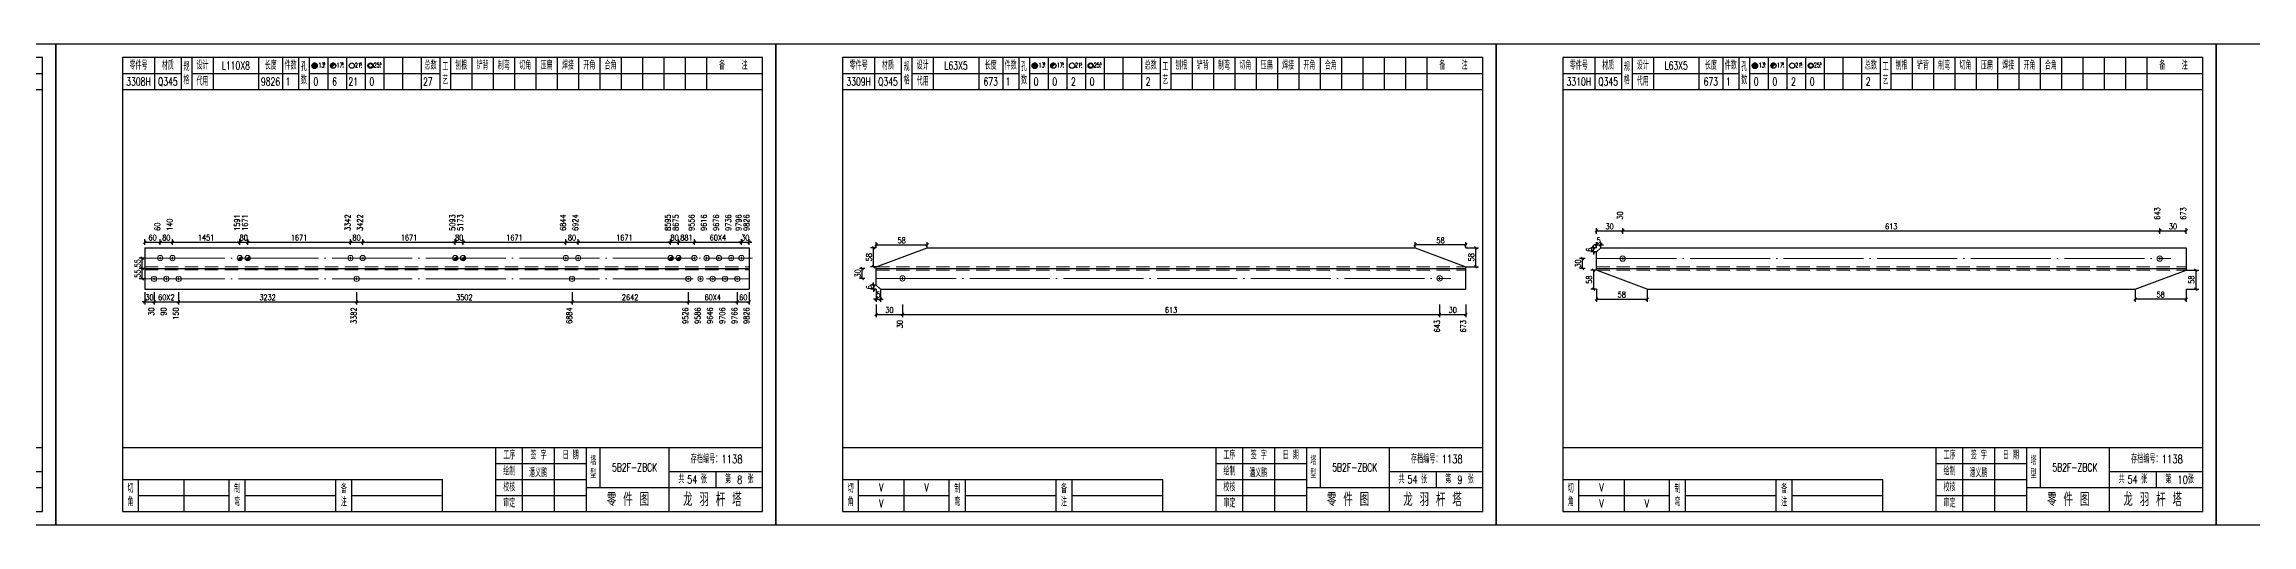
# Model space of a CAD drawing. Header units: millimetres. Extents: x 0 to 30240, y -10896 to -1348.
# Drawn here: x 1886 to 2713, y -10043 to -9863 of the extents above; entities that cross this region are included whole.
import ezdxf
from ezdxf.enums import TextEntityAlignment as Align

# ---------------------------------------------------------------- set-up
doc = ezdxf.new("R2010")
doc.units = ezdxf.units.MM
doc.header["$LTSCALE"] = 20
doc.header["$PDMODE"] = 1
doc.linetypes.add('DASHDOT2X', pattern=[1.75, 1.5, -0.125, 0, -0.125])
doc.linetypes.add('HIDDEN', pattern=[0.375, 0.25, -0.125])
for name, color, linetype, lineweight in [('1', 7, 'Continuous', 25), ('11', 3, 'Continuous', 13), ('2', 1, 'HIDDEN', 13), ('5', 1, 'Continuous', 13), ('7', 2, 'DASHDOT2X', 13)]:
    doc.layers.add(name, color=color, linetype=linetype, lineweight=lineweight)
doc.styles.get("Standard").update_dxf_attribs({"font": 'simplex', "width": 0.7, "bigfont": 'gbhzfs.shx'})
doc.styles.add('SYMBOL_TXT', font='txt.shx', dxfattribs={"width": 0.6})
doc.styles.add('TITLE_TXT', font='simplex.shx', dxfattribs={"width": 0.75, "height": 2.5, "bigfont": 'gbhzfs.shx'})
doc.dimstyles.get("Standard").update_dxf_attribs({"dimtxt": 2.1, "dimasz": 1, "dimexe": 1.05, "dimexo": 0, "dimgap": 0.63, "dimtad": 1, "dimzin": 0, "dimdsep": 46, "dimtxsty": 'standard', "dimblk": 'OBLIQUE', "dimblk1": 'OBLIQUE', "dimblk2": 'OBLIQUE', "dimcen": 0.09, "dimadec": 0, "dimazin": 0, "dimtfac": 1, "dimtdec": 1, "dimtix": 1, "dimtmove": 0, "dimatfit": 3, "dimfxl": 0, "dimtolj": 1, "dimtzin": 0, "dimarcsym": 0})
pattern_1 = [(0, (-3, 0), (0, 0.0125), [])]

# ---------------------------------------------------------------- blocks, each defined once
blk = doc.blocks.new('M12_HOLE')
h = blk.add_hatch()
h.set_pattern_fill('LINE', scale=0.1, style=0)
h.set_pattern_definition(pattern_1)
h.paths.add_polyline_path([(-5, 0, 1), (-1, 0, 1)])
at = {"color": 7}
blk.add_circle((-3, 0), 2, dxfattribs=at)
at = {"color": 7, "attachment_point": 1, "style": 'SYMBOL_TXT'}
for s, insert, char_height, width in [('13\\f??|b0|i0|c0|p54;.', (-0.1, 2.1), 3.5, 5.707), ('5', (3.7, 2.3), 1.8, 2.931)]:
    blk.add_mtext(s, dxfattribs=dict(at, insert=insert, char_height=char_height, width=width))
blk = doc.blocks.new('M16_HOLE')
h = blk.add_hatch()
h.set_pattern_fill('LINE', scale=0.1, style=0)
h.set_pattern_definition(pattern_1)
h.paths.add_polyline_path([(-1.6, 1.4, 0.668179), (-5, 0, 0.198912), (-4.4, -1.4)])
at = {"color": 7}
blk.add_circle((-3, 0), 2, dxfattribs=at)
at = {"color": 7, "attachment_point": 1, "style": 'SYMBOL_TXT'}
for s, insert, char_height, width in [('17.', (-0.4, 2.1), 3.5, 6.316), ('5', (3.6, 2.3), 1.8, 1.822)]:
    blk.add_mtext(s, dxfattribs=dict(at, insert=insert, char_height=char_height, width=width))
blk = doc.blocks.new('M20_HOLE')
at = {"color": 7}
blk.add_circle((-3, 0), 2, dxfattribs=at)
at = {"color": 7, "attachment_point": 1, "style": 'SYMBOL_TXT'}
for s, insert, char_height, width in [('21.', (-0.7, 2), 3.5, 6.074), ('5', (3.3, 2), 1.8, 1.458)]:
    blk.add_mtext(s, dxfattribs=dict(at, insert=insert, char_height=char_height, width=width))
blk = doc.blocks.new('M24_HOLE')
at = {"color": 7}
for radius in [2, 1.5]:
    blk.add_circle((-3, 0), radius, dxfattribs=at)
at = {"color": 7, "attachment_point": 1, "style": 'SYMBOL_TXT'}
for s, insert, char_height, width in [('25.', (-0.7, 2.1), 3.5, 2.429), ('5', (3.9, 2.3), 1.8, 1.944)]:
    blk.add_mtext(s, dxfattribs=dict(at, insert=insert, char_height=char_height, width=width))
blk = doc.blocks.new('JgCard')
for p, q in [((270, 180), (0, 180)), ((0, 180), (0, 0)), ((265, 175), (25, 175)), ((25, 175), (25, 5)), ((37, 175), (37, 163)), ((47, 175), (47, 163)), ((51, 175), (51, 163)), ((59, 175), (59, 163)), ((76, 175), (76, 163)), ((85, 175), (85, 163)), ((91, 175), (91, 163)), ((95, 175), (95, 163)), ((102, 175), (102, 163)), ((109, 175), (109, 163)), ((116, 175), (116, 163)), ((123, 175), (123, 163)), ((130, 175), (130, 163)), ((137, 175), (137, 163)), ((144, 175), (144, 163)), ((148, 175), (148, 163)), ((156, 175), (156, 163)), ((164, 175), (164, 163)), ((172, 175), (172, 163)), ((180, 175), (180, 163)), ((188, 175), (188, 163)), ((196, 175), (196, 163)), ((204, 175), (204, 163)), ((212, 175), (212, 163)), ((220, 175), (220, 163)), ((228, 175), (228, 163)), ((236, 175), (236, 163)), ((244, 175), (244, 163)), ((265, 5), (265, 175)), ((270, 0), (270, 180)), ((25, 169), (47, 169)), ((51, 169), (91, 169)), ((95, 169), (144, 169)), ((148, 169), (265, 169)), ((25, 163), (265, 163)), ((25, 29), (265, 29)), ((165, 5), (165, 29)), ((175, 5), (175, 29)), ((187, 5), (187, 29)), ((199, 5), (199, 29)), ((204, 29), (204, 14)), ((230, 5), (230, 29)), ((25, 17), (145, 17)), ((31, 5), (31, 17)), ((48, 17), (48, 5)), ((65, 5), (65, 17)), ((71, 5), (71, 17)), ((105, 5), (105, 17)), ((111, 5), (111, 17)), ((145, 5), (145, 17)), ((165, 23), (199, 23)), ((165, 17), (199, 17)), ((230, 20), (265, 20)), ((247.5, 20), (247.5, 14)), ((31, 11), (65, 11)), ((71, 11), (105, 11)), ((111, 11), (145, 11)), ((165, 11), (199, 11)), ((199, 14), (265, 14)), ((0, 0), (270, 0)), ((25, 5), (265, 5))]:
    blk.add_line(p, q)
blk.add_lwpolyline([(96.03, 171.99, -1), (98.03, 171.99, -1)], format="xyb", close=True)
blk.add_point((145, 96))
at = {"xscale": 0.5, "yscale": 0.5, "zscale": 0.5}
for name, p in [('M12_HOLE', (98.53, 171.99)), ('M16_HOLE', (105.5, 172)), ('M20_HOLE', (112.5, 172)), ('M24_HOLE', (119.5, 172))]:
    blk.add_blockref(name, p, dxfattribs=at)
at = {"style": 'TITLE_TXT', "width": 0.75}
for s, height, p in [('存档编号：1138', 3.076, (238.02, 23.07)), ('潘义鹏', 3, (177.45, 17.91)), ('龙 羽 杆 塔', 5, (235.17, 6.97))]:
    blk.add_text(s, height=height, dxfattribs=at).set_placement(p)
at = {"attachment_point": 5, "style": 'TITLE_TXT'}
for s, insert, char_height, width in [('长度', (80.5, 172), 3, 8), ('件数', (88, 172), 3, 6), ('总数', (140.5, 172), 3, 7), ('刨根', (152, 172), 3, 8), ('铲背', (160, 172), 3, 8), ('制弯', (168, 172), 3, 8), ('切角', (176, 172), 3, 8), ('开角', (200, 172), 3, 8), ('合角', (208, 172), 3, 8), ('备    注', (254, 172), 3, 22), ('零件号', (31, 172), 3, 15), ('材质', (42, 172), 3, 8), ('规格', (49, 169), 3, 4), ('代用', (55, 166), 3, 8), ('设计', (55, 172), 3, 8), ('孔数', (93, 169), 3, 4), ('工\\P艺', (146, 169), 3, 4), ('压扁', (184, 172), 3, 8), ('焊接', (192, 172), 3, 8), ('工序', (170, 26), 3, 10), ('签 字', (181, 26), 3, 12), ('日 期', (193, 26), 3, 12), ('塔\\P型', (201.5, 21.5), 3, 5), ('绘制', (170, 20), 3, 10), ('共    张', (238.75, 17), 3, 17.5), ('第    张', (256.25, 17), 3, 17.5), ('切\\P角', (28, 11), 3, 6), ('制\\P弯', (68, 11), 3, 6), ('备\\P注', (108, 11), 3, 6), ('校核', (170, 14), 3, 10), ('审定', (170, 8), 3, 10), ('零 件 图', (214.5, 9.5), 5, 31)]:
    blk.add_mtext(s, dxfattribs=dict(at, insert=insert, char_height=char_height, width=width))
blk = doc.blocks.new('M20')
for p, q in [((-0.5, 0), (0.5, 0)), ((0, -0.5), (0, 0.5))]:
    blk.add_line(p, q)
blk.add_circle((0, 0), 1)
blk = doc.blocks.new('M16')
for p, q in [((-0.71, -0.71), (0.71, 0.71)), ((-0.4, 0), (0.4, 0)), ((0, 0.4), (0, -0.4))]:
    blk.add_line(p, q)
blk.add_circle((0, 0), 1)
for radius in [0.8, 0.6, 0.4, 0.2]:
    blk.add_arc((0, 0), radius, 225, 45)
blk = doc.blocks.new('_Oblique')
at = {"color": 0, "linetype": 'ByBlock', "lineweight": -2}
blk.add_line((-0.5, -0.5), (0.5, 0.5), dxfattribs=at)
blk = doc.blocks.new('*D4892')
at = {"layer": '11', "color": 0, "lineweight": -2}
for p, q in [((1923.4, -9955.64), (1923.4, -9960.36)), ((1926.84, -9955.64), (1926.84, -9960.36)), ((1923.4, -9959.31), (1922.4, -9959.31)), ((1923.4, -9959.31), (1926.84, -9959.31)), ((1926.84, -9959.31), (1927.84, -9959.31))]:
    blk.add_line(p, q, dxfattribs=at)
at = {"layer": 'Defpoints', "color": 0}
for p in [(1923.4, -9955.64), (1926.84, -9955.64), (1926.84, -9959.31)]:
    blk.add_point(p, dxfattribs=at)
at = {"layer": '11', "color": 0, "lineweight": -2}
blk.add_blockref('_Oblique', (1923.4, -9959.31), dxfattribs=at)
at = {"layer": '11', "color": 0, "lineweight": -2, "rotation": 180}
blk.add_blockref('_Oblique', (1926.84, -9959.31), dxfattribs=at)
at = {"layer": '11', "color": 0, "insert": (1925.12, -9957.63), "char_height": 2.1, "attachment_point": 5}
blk.add_mtext('\\A1;30', dxfattribs=at)
blk = doc.blocks.new('*D4902')
at = {"layer": '11', "color": 0, "lineweight": -2}
for p, q in [((1959, -9936.95), (1958, -9936.95)), ((1959, -9938), (1959, -9935.9)), ((1959, -9936.95), (1961.94, -9936.95)), ((1961.94, -9938), (1961.94, -9935.9)), ((1961.94, -9936.95), (1962.94, -9936.95))]:
    blk.add_line(p, q, dxfattribs=at)
at = {"layer": 'Defpoints', "color": 0}
for p in [(1959, -9938), (1961.94, -9936.95), (1961.94, -9938)]:
    blk.add_point(p, dxfattribs=at)
at = {"layer": '11', "color": 0, "lineweight": -2}
blk.add_blockref('_Oblique', (1959, -9936.95), dxfattribs=at)
at = {"layer": '11', "color": 0, "lineweight": -2, "rotation": 180}
blk.add_blockref('_Oblique', (1961.94, -9936.95), dxfattribs=at)
at = {"layer": '11', "color": 0, "insert": (1960.47, -9935.27), "char_height": 2.1, "attachment_point": 5}
blk.add_mtext('\\A1;80', dxfattribs=at)
blk = doc.blocks.new('*D4906')
at = {"layer": '11', "color": 0, "lineweight": -2}
for p, q in [((2039.76, -9936.95), (2038.76, -9936.95)), ((2039.76, -9938), (2039.76, -9935.9)), ((2039.76, -9936.95), (2042.7, -9936.95)), ((2042.7, -9938), (2042.7, -9935.9)), ((2042.7, -9936.95), (2043.7, -9936.95))]:
    blk.add_line(p, q, dxfattribs=at)
at = {"layer": 'Defpoints', "color": 0}
for p in [(2039.76, -9938), (2042.7, -9936.95), (2042.7, -9938)]:
    blk.add_point(p, dxfattribs=at)
at = {"layer": '11', "color": 0, "lineweight": -2}
blk.add_blockref('_Oblique', (2039.76, -9936.95), dxfattribs=at)
at = {"layer": '11', "color": 0, "lineweight": -2, "rotation": 180}
blk.add_blockref('_Oblique', (2042.7, -9936.95), dxfattribs=at)
at = {"layer": '11', "color": 0, "insert": (2041.23, -9935.27), "char_height": 2.1, "attachment_point": 5}
blk.add_mtext('\\A1;80', dxfattribs=at)
blk = doc.blocks.new('*D4910')
at = {"layer": '11', "color": 0, "lineweight": -2}
for p, q in [((2120.52, -9936.95), (2119.52, -9936.95)), ((2120.52, -9938), (2120.52, -9935.9)), ((2120.52, -9936.95), (2123.46, -9936.95)), ((2123.46, -9938), (2123.46, -9935.9)), ((2123.46, -9936.95), (2124.46, -9936.95))]:
    blk.add_line(p, q, dxfattribs=at)
at = {"layer": 'Defpoints', "color": 0}
for p in [(2120.52, -9938), (2123.46, -9936.95), (2123.46, -9938)]:
    blk.add_point(p, dxfattribs=at)
at = {"layer": '11', "color": 0, "lineweight": -2}
blk.add_blockref('_Oblique', (2120.52, -9936.95), dxfattribs=at)
at = {"layer": '11', "color": 0, "lineweight": -2, "rotation": 180}
blk.add_blockref('_Oblique', (2123.46, -9936.95), dxfattribs=at)
at = {"layer": '11', "color": 0, "insert": (2121.99, -9935.27), "char_height": 2.1, "attachment_point": 5}
blk.add_mtext('\\A1;80', dxfattribs=at)
blk = doc.blocks.new('*D4913')
at = {"layer": '11', "color": 0, "lineweight": -2}
for p, q in [((2147.06, -9936.95), (2146.06, -9936.95)), ((2147.06, -9938), (2147.06, -9935.9)), ((2147.06, -9936.95), (2150, -9936.95)), ((2150, -9938), (2150, -9935.9)), ((2150, -9936.95), (2151, -9936.95))]:
    blk.add_line(p, q, dxfattribs=at)
at = {"layer": 'Defpoints', "color": 0}
for p in [(2147.06, -9938), (2150, -9936.95), (2150, -9938)]:
    blk.add_point(p, dxfattribs=at)
at = {"layer": '11', "color": 0, "lineweight": -2}
blk.add_blockref('_Oblique', (2147.06, -9936.95), dxfattribs=at)
at = {"layer": '11', "color": 0, "lineweight": -2, "rotation": 180}
blk.add_blockref('_Oblique', (2150, -9936.95), dxfattribs=at)
at = {"layer": '11', "color": 0, "insert": (2148.53, -9935.27), "char_height": 2.1, "attachment_point": 5}
blk.add_mtext('\\A1;30', dxfattribs=at)
blk = doc.blocks.new('*D4919')
at = {"layer": '11', "color": 0, "lineweight": -2}
for p, q in [((2197.6, -9953.11), (2195.5, -9953.11)), ((2197.6, -9954.59), (2195.5, -9954.59)), ((2196.55, -9953.11), (2196.55, -9952.11)), ((2196.55, -9953.11), (2196.55, -9954.59)), ((2196.55, -9954.59), (2196.55, -9955.59))]:
    blk.add_line(p, q, dxfattribs=at)
at = {"layer": 'Defpoints', "color": 0}
for p in [(2196.55, -9954.59), (2197.6, -9953.11), (2197.6, -9954.59)]:
    blk.add_point(p, dxfattribs=at)
at = {"layer": '11', "color": 0, "lineweight": -2}
for p, rotation in [((2196.55, -9953.11), 270), ((2196.55, -9954.59), 90)]:
    blk.add_blockref('_Oblique', p, dxfattribs=dict(at, rotation=rotation))
at = {"layer": '11', "color": 0, "insert": (2194.87, -9953.85), "char_height": 2.1, "attachment_point": 5, "rotation": 90}
blk.add_mtext('\\A1;6', dxfattribs=at)
blk = doc.blocks.new('*D4920')
at = {"layer": '11', "color": 0, "lineweight": -2}
for p, q in [((2197.6, -9954.59), (2197.6, -9959.31)), ((2199.24, -9954.59), (2199.24, -9959.31)), ((2197.6, -9958.26), (2196.6, -9958.26)), ((2197.6, -9958.26), (2199.24, -9958.26)), ((2199.24, -9958.26), (2200.24, -9958.26))]:
    blk.add_line(p, q, dxfattribs=at)
at = {"layer": 'Defpoints', "color": 0}
for p in [(2197.6, -9954.59), (2199.24, -9954.59), (2199.24, -9958.26)]:
    blk.add_point(p, dxfattribs=at)
at = {"layer": '11', "color": 0, "lineweight": -2}
blk.add_blockref('_Oblique', (2197.6, -9958.26), dxfattribs=at)
at = {"layer": '11', "color": 0, "lineweight": -2, "rotation": 180}
blk.add_blockref('_Oblique', (2199.24, -9958.26), dxfattribs=at)
at = {"layer": '11', "color": 0, "insert": (2198.42, -9956.58), "char_height": 2.1, "attachment_point": 5}
blk.add_mtext('\\A1;5', dxfattribs=at)
blk = doc.blocks.new('*D4924')
at = {"layer": '11', "color": 0, "lineweight": -2}
for p, q in [((2399.65, -9939.05), (2399.65, -9936.95)), ((2418.7, -9938), (2399.65, -9938)), ((2418.7, -9939.05), (2418.7, -9936.95))]:
    blk.add_line(p, q, dxfattribs=at)
at = {"layer": 'Defpoints', "color": 0}
for p in [(2399.65, -9938), (2399.65, -9939.05), (2418.7, -9939.05)]:
    blk.add_point(p, dxfattribs=at)
at = {"layer": '11', "color": 0, "lineweight": -2, "rotation": 180}
blk.add_blockref('_Oblique', (2399.65, -9938), dxfattribs=at)
at = {"layer": '11', "color": 0, "lineweight": -2}
blk.add_blockref('_Oblique', (2418.7, -9938), dxfattribs=at)
at = {"layer": '11', "color": 0, "insert": (2409.17, -9936.32), "char_height": 2.1, "attachment_point": 5}
blk.add_mtext('\\A1;58', dxfattribs=at)
blk = doc.blocks.new('*D4929')
at = {"layer": '11', "color": 0, "lineweight": -2}
for p, q in [((2467.6, -9947.43), (2465.5, -9947.43)), ((2466.55, -9947.43), (2466.55, -9954.59)), ((2467.6, -9954.59), (2465.5, -9954.59))]:
    blk.add_line(p, q, dxfattribs=at)
at = {"layer": 'Defpoints', "color": 0}
for p in [(2467.6, -9947.43), (2466.55, -9954.59), (2467.6, -9954.59)]:
    blk.add_point(p, dxfattribs=at)
at = {"layer": '11', "color": 0, "lineweight": -2}
for p, rotation in [((2466.55, -9947.43), 90), ((2466.55, -9954.59), 270)]:
    blk.add_blockref('_Oblique', p, dxfattribs=dict(at, rotation=rotation))
at = {"layer": '11', "color": 0, "insert": (2464.87, -9951.01), "char_height": 2.1, "attachment_point": 5, "rotation": 90}
blk.add_mtext('\\A1;58', dxfattribs=at)
blk = doc.blocks.new('*D4931')
at = {"layer": '11', "color": 0, "lineweight": -2}
for p, q in [((2467.6, -9939.05), (2465.5, -9939.05)), ((2467.6, -9940.53), (2465.5, -9940.53)), ((2466.55, -9939.05), (2466.55, -9938.05)), ((2466.55, -9940.53), (2466.55, -9939.05)), ((2466.55, -9940.53), (2466.55, -9941.53))]:
    blk.add_line(p, q, dxfattribs=at)
at = {"layer": 'Defpoints', "color": 0}
for p in [(2466.55, -9939.05), (2467.6, -9939.05), (2467.6, -9940.53)]:
    blk.add_point(p, dxfattribs=at)
at = {"layer": '11', "color": 0, "lineweight": -2}
for p, rotation in [((2466.55, -9939.05), 270), ((2466.55, -9940.53), 90)]:
    blk.add_blockref('_Oblique', p, dxfattribs=dict(at, rotation=rotation))
at = {"layer": '11', "color": 0, "insert": (2464.87, -9939.79), "char_height": 2.1, "attachment_point": 5, "rotation": 90}
blk.add_mtext('\\A1;6', dxfattribs=at)
blk = doc.blocks.new('*D4932')
at = {"layer": '11', "color": 0, "lineweight": -2}
for p, q in [((2467.6, -9938), (2466.6, -9938)), ((2467.6, -9939.05), (2467.6, -9936.95)), ((2467.6, -9938), (2469.24, -9938)), ((2469.24, -9939.05), (2469.24, -9936.95)), ((2469.24, -9938), (2470.24, -9938))]:
    blk.add_line(p, q, dxfattribs=at)
at = {"layer": 'Defpoints', "color": 0}
for p in [(2467.6, -9939.05), (2469.24, -9938), (2469.24, -9939.05)]:
    blk.add_point(p, dxfattribs=at)
at = {"layer": '11', "color": 0, "lineweight": -2}
blk.add_blockref('_Oblique', (2467.6, -9938), dxfattribs=at)
at = {"layer": '11', "color": 0, "lineweight": -2, "rotation": 180}
blk.add_blockref('_Oblique', (2469.24, -9938), dxfattribs=at)
at = {"layer": '11', "color": 0, "insert": (2468.42, -9936.32), "char_height": 2.1, "attachment_point": 5}
blk.add_mtext('\\A1;5', dxfattribs=at)
blk = doc.blocks.new('*D4933')
at = {"layer": '11', "color": 0, "lineweight": -2}
for p, q in [((2688.7, -9947.43), (2693.43, -9947.43)), ((2692.38, -9947.43), (2692.38, -9954.59)), ((2688.7, -9954.59), (2693.43, -9954.59))]:
    blk.add_line(p, q, dxfattribs=at)
at = {"layer": 'Defpoints', "color": 0}
for p in [(2688.7, -9947.43), (2688.7, -9954.59), (2692.38, -9954.59)]:
    blk.add_point(p, dxfattribs=at)
at = {"layer": '11', "color": 0, "lineweight": -2}
for p, rotation in [((2692.38, -9947.43), 90), ((2692.38, -9954.59), 270)]:
    blk.add_blockref('_Oblique', p, dxfattribs=dict(at, rotation=rotation))
at = {"layer": '11', "color": 0, "insert": (2690.7, -9951.01), "char_height": 2.1, "attachment_point": 5, "rotation": 90}
blk.add_mtext('\\A1;58', dxfattribs=at)
blk = doc.blocks.new('*D4934')
at = {"layer": '11', "color": 0, "lineweight": -2}
for p, q in [((2669.65, -9954.59), (2669.65, -9959.31)), ((2688.7, -9954.59), (2688.7, -9959.31)), ((2688.7, -9958.26), (2669.65, -9958.26))]:
    blk.add_line(p, q, dxfattribs=at)
at = {"layer": 'Defpoints', "color": 0}
for p in [(2669.65, -9954.59), (2688.7, -9954.59), (2669.65, -9958.26)]:
    blk.add_point(p, dxfattribs=at)
at = {"layer": '11', "color": 0, "lineweight": -2, "rotation": 180}
blk.add_blockref('_Oblique', (2669.65, -9958.26), dxfattribs=at)
at = {"layer": '11', "color": 0, "lineweight": -2}
blk.add_blockref('_Oblique', (2688.7, -9958.26), dxfattribs=at)
at = {"layer": '11', "color": 0, "insert": (2679.17, -9956.58), "char_height": 2.1, "attachment_point": 5}
blk.add_mtext('\\A1;58', dxfattribs=at)

msp = doc.modelspace()

# ---------------------------------------------------------------- linework, layer by layer
at = {"layer": '1'}
for p, q in [((1923.4, -9939.048), (1923.4, -9954.588)), ((1923.4, -9939.048), (2150, -9939.048)), ((2150, -9939.048), (2150, -9954.588)), ((2197.6, -9946.202), (2216.653, -9939.048)), ((2216.653, -9939.048), (2399.647, -9939.048)), ((2399.647, -9939.048), (2418.7, -9946.202)), ((2467.6, -9940.528), (2469.242, -9939.048)), ((2467.6, -9946.818), (2467.6, -9940.528)), ((2469.242, -9939.048), (2688.7, -9939.048)), ((2688.7, -9939.048), (2688.7, -9946.818)), ((1923.4, -9946.818), (2150, -9946.818)), ((2197.6, -9946.818), (2197.6, -9946.202)), ((2197.6, -9953.108), (2197.6, -9946.818)), ((2197.6, -9946.818), (2418.7, -9946.818)), ((2418.7, -9946.818), (2418.7, -9946.202)), ((2418.7, -9954.588), (2418.7, -9946.818)), ((2467.6, -9947.435), (2467.6, -9946.818)), ((2467.6, -9946.818), (2688.7, -9946.818)), ((2486.653, -9954.588), (2467.6, -9947.435)), ((2669.647, -9954.588), (2688.7, -9947.435)), ((2688.7, -9946.818), (2688.7, -9947.435)), ((1923.4, -9954.588), (2150, -9954.588)), ((2199.242, -9954.588), (2197.6, -9953.108)), ((2199.242, -9954.588), (2418.7, -9954.588)), ((2486.653, -9954.588), (2669.647, -9954.588))]:
    msp.add_line(p, q, dxfattribs=at)
at = {"layer": '2'}
for p, q in [((1923.4, -9946.253), (2150, -9946.253)), ((1923.4, -9947.383), (2150, -9947.383)), ((2197.6, -9946.202), (2418.7, -9946.202)), ((2197.6, -9947.435), (2418.7, -9947.435)), ((2467.6, -9946.202), (2688.7, -9946.202)), ((2467.6, -9947.435), (2688.7, -9947.435))]:
    msp.add_line(p, q, dxfattribs=at)
at = {"layer": '7'}
for p, q in [((1923.4, -9942.933), (2151.26, -9942.933)), ((2467.6, -9943.118), (2683.02, -9943.118)), ((1923.4, -9950.703), (2149.71, -9950.703)), ((2197.6, -9950.518), (2413.02, -9950.518))]:
    msp.add_line(p, q, dxfattribs=at)

# ---------------------------------------------------------------- block references
at = {"layer": '1'}
for p in [(1620, -10042.818), (1890, -10042.818), (2160, -10042.818), (2430, -10042.818), (2700, -10042.818)]:
    msp.add_blockref('JgCard', p, dxfattribs=at)
at = {"layer": '5'}
for name, p in [('M20', (1929.14, -9942.933)), ('M20', (1933.74, -9942.933)), ('M16', (1958.995, -9942.933)), ('M16', (1961.935, -9942.933)), ('M20', (2000.471, -9942.933)), ('M20', (2005.071, -9942.933)), ('M16', (2039.756, -9942.933)), ('M16', (2042.696, -9942.933)), ('M20', (2081.231, -9942.933)), ('M20', (2085.831, -9942.933)), ('M16', (2120.516, -9942.933)), ('M16', (2123.456, -9942.933)), ('M20', (2129.41, -9942.933)), ('M20', (2134.01, -9942.933)), ('M20', (2138.61, -9942.933)), ('M20', (2143.21, -9942.933)), ('M20', (2147.06, -9942.933)), ('M20', (2477.455, -9943.118)), ('M20', (2678.82, -9943.118)), ('M20', (1926.84, -9950.703)), ('M20', (1931.44, -9950.703)), ('M20', (1936.04, -9950.703)), ('M20', (2002.771, -9950.703)), ('M20', (2083.531, -9950.703)), ('M20', (2127.11, -9950.703)), ('M20', (2131.71, -9950.703)), ('M20', (2136.31, -9950.703)), ('M20', (2140.91, -9950.703)), ('M20', (2145.51, -9950.703)), ('M20', (2207.455, -9950.518)), ('M20', (2408.82, -9950.518))]:
    msp.add_blockref(name, p, dxfattribs=at)

# ---------------------------------------------------------------- texts
at = {"style": 'TITLE_TXT', "width": 0.75}
for s, p in [('54', (2126.712, -10027.328)), ('8', (2145.466, -10027.433)), ('54', (2396.712, -10027.328)), ('9', (2415.466, -10027.433)), ('54', (2666.712, -10027.328)), ('10', (2685.466, -10027.433))]:
    msp.add_text(s, height=3, dxfattribs=at).set_placement(p)
at = {"layer": '1', "width": 0.7}
for s, p in [('L110X8', (1957.5, -9870.818)), ('L63X5', (2227.5, -9870.818)), ('L63X5', (2497.5, -9870.818)), ('3308H', (1921, -9876.818)), ('Q345', (1932, -9876.818)), ('9826', (1970.5, -9876.818)), ('1', (1977, -9876.818)), ('0', (1987.5, -9876.818)), ('6', (1994.5, -9876.818)), ('21', (2001.5, -9876.818)), ('0', (2008.5, -9876.818)), ('27', (2029.5, -9876.818)), ('3309H', (2191, -9876.818)), ('Q345', (2202, -9876.818)), ('673', (2240.5, -9876.818)), ('1', (2247, -9876.818)), ('0', (2257.5, -9876.818)), ('0', (2264.5, -9876.818)), ('2', (2271.5, -9876.818)), ('0', (2278.5, -9876.818)), ('2', (2299.5, -9876.818)), ('3310H', (2461, -9876.818)), ('Q345', (2472, -9876.818)), ('673', (2510.5, -9876.818)), ('1', (2517, -9876.818)), ('0', (2527.5, -9876.818)), ('0', (2534.5, -9876.818)), ('2', (2541.5, -9876.818)), ('0', (2548.5, -9876.818)), ('2', (2569.5, -9876.818)), ('V', (2199.5, -10028.818)), ('V', (2216.5, -10028.818)), ('V', (2469.5, -10028.818)), ('V', (2199.5, -10034.818)), ('V', (2469.5, -10034.818)), ('V', (2486.5, -10034.818))]:
    msp.add_text(s, height=3, dxfattribs=at).set_placement(p, align=Align.MIDDLE_CENTER)
for s, p in [('60', (1929.14, -9932.748)), ('140', (1933.74, -9932.748)), ('1591', (1958.995, -9932.748)), ('1671', (1961.935, -9932.748)), ('3342', (2000.471, -9932.748)), ('3422', (2005.071, -9932.748)), ('5093', (2039.756, -9932.748)), ('5173', (2042.696, -9932.748)), ('6844', (2081.231, -9932.748)), ('6924', (2085.831, -9932.748)), ('8595', (2120.516, -9932.748)), ('8675', (2123.456, -9932.748)), ('9556', (2129.41, -9932.748)), ('9616', (2134.01, -9932.748)), ('9676', (2138.61, -9932.748)), ('9736', (2143.21, -9932.748)), ('9796', (2147.06, -9932.748)), ('9826', (2150, -9932.748)), ('30', (2477.489, -9928.548)), ('643', (2678.913, -9928.548)), ('673', (2688.7, -9928.548))]:
    msp.add_text(s, height=2.1, rotation=90, dxfattribs=at).set_placement(p)
for s, p in [('30', (1926.84, -9961.413)), ('90', (1931.44, -9961.413)), ('150', (1936.04, -9961.413)), ('3382', (2002.771, -9961.413)), ('6884', (2083.531, -9961.413)), ('9526', (2127.11, -9961.413)), ('9586', (2131.71, -9961.413)), ('9646', (2136.31, -9961.413)), ('9706', (2140.91, -9961.413)), ('9766', (2145.51, -9961.413)), ('9826', (2150, -9961.413)), ('30', (2207.489, -9966.138)), ('643', (2408.913, -9966.138)), ('673', (2418.7, -9966.138))]:
    msp.add_text(s, height=2.1, rotation=90, dxfattribs=at).set_placement(p, align=Align.RIGHT)
at = {"layer": '1', "char_height": 3, "width": 26, "attachment_point": 5}
for insert in [(2107, -10021.318), (2377, -10021.318), (2647, -10021.318)]:
    msp.add_mtext('5B2F-ZBCK', dxfattribs=dict(at, insert=insert))

# ---------------------------------------------------------------- dimensions: what is measured, and where the dimension line sits
at = {"layer": '1'}
for base, p1, p2, text in [((1922.35, -9942.933), (1923.35, -9946.818), (1923.35, -9942.933), '55'), ((1922.35, -9946.818), (1923.35, -9950.703), (1923.35, -9946.818), '55'), ((2192.35, -9946.818), (2193.35, -9950.518), (2193.35, -9946.818), '30'), ((2462.35, -9943.118), (2463.35, -9946.818), (2463.35, -9943.118), '30')]:
    msp.add_linear_dim(base=base, p1=p1, p2=p2, angle=90, text=text, dimstyle='standard', dxfattribs=at).render()
at = {"layer": '11'}
for base, p1, p2, text in [((2477.455, -9932.748), (2467.6, -9933.798), (2477.455, -9933.798), '30'), ((2678.82, -9932.748), (2477.455, -9933.798), (2678.82, -9933.798), '613'), ((2688.7, -9932.748), (2678.82, -9933.798), (2688.7, -9933.798), '30'), ((1929.14, -9936.948), (1923.4, -9937.998), (1929.14, -9937.998), '60'), ((1933.74, -9936.948), (1929.14, -9937.998), (1933.74, -9937.998), '80'), ((1958.995, -9936.948), (1933.74, -9937.998), (1958.995, -9937.998), '1451'), ((2000.471, -9936.948), (1961.935, -9937.998), (2000.471, -9937.998), '1671'), ((2005.071, -9936.948), (2000.471, -9937.998), (2005.071, -9937.998), '80'), ((2039.756, -9936.948), (2005.071, -9937.998), (2039.756, -9937.998), '1671'), ((2081.231, -9936.948), (2042.696, -9937.998), (2081.231, -9937.998), '1671'), ((2085.831, -9936.948), (2081.231, -9937.998), (2085.831, -9937.998), '80'), ((2120.516, -9936.948), (2085.831, -9937.998), (2120.516, -9937.998), '1671'), ((2129.41, -9936.948), (2123.456, -9937.998), (2129.41, -9937.998), '881'), ((2147.06, -9936.948), (2129.41, -9937.998), (2147.06, -9937.998), '60X4'), ((2216.653, -9937.998), (2197.6, -9939.048), (2216.653, -9939.048), '58'), ((1936.04, -9959.313), (1926.84, -9955.638), (1936.04, -9955.638), '60X2'), ((2002.771, -9959.313), (1936.04, -9955.638), (2002.771, -9955.638), '3232'), ((2083.531, -9959.313), (2002.771, -9955.638), (2083.531, -9955.638), '3502'), ((2127.11, -9959.313), (2083.531, -9955.638), (2127.11, -9955.638), '2642'), ((2145.51, -9959.313), (2127.11, -9955.638), (2145.51, -9955.638), '60X4'), ((2150, -9959.313), (2145.51, -9955.638), (2150, -9955.638), '60'), ((2486.653, -9958.263), (2467.6, -9954.588), (2486.653, -9954.588), '58'), ((2207.455, -9964.038), (2197.6, -9960.363), (2207.455, -9960.363), '30'), ((2408.82, -9964.038), (2207.455, -9960.363), (2408.82, -9960.363), '613'), ((2418.7, -9964.038), (2408.82, -9960.363), (2418.7, -9960.363), '30')]:
    msp.add_linear_dim(base=base, p1=p1, p2=p2, text=text, dimstyle='standard', dxfattribs=at).render()
for base, p1, p2, text, picture, middle in [((1961.935, -9936.948), (1958.995, -9937.998), (1961.935, -9937.998), '80', '*D4902', (1960.465, -9935.268)), ((2042.696, -9936.948), (2039.756, -9937.998), (2042.696, -9937.998), '80', '*D4906', (2041.226, -9935.268)), ((2123.456, -9936.948), (2120.516, -9937.998), (2123.456, -9937.998), '80', '*D4910', (2121.986, -9935.268)), ((2150, -9936.948), (2147.06, -9937.998), (2150, -9937.998), '30', '*D4913', (2148.53, -9935.268)), ((2399.647, -9937.998), (2418.7, -9939.048), (2399.647, -9939.048), '58', '*D4924', (2409.174, -9936.318)), ((2469.242, -9937.998), (2467.6, -9939.048), (2469.242, -9939.048), '5', '*D4932', (2468.421, -9936.318)), ((1926.84, -9959.313), (1923.4, -9955.638), (1926.84, -9955.638), '30', '*D4892', (1925.12, -9957.633)), ((2199.242, -9958.263), (2197.6, -9954.588), (2199.242, -9954.588), '5', '*D4920', (2198.421, -9956.583)), ((2669.647, -9958.263), (2688.7, -9954.588), (2669.647, -9954.588), '58', '*D4934', (2679.174, -9956.583))]:
    dim = msp.add_linear_dim(base=base, p1=p1, p2=p2, text=text, dimstyle='standard', dxfattribs=at)
    dim.commit()
    dim.dimension.update_dxf_attribs({"geometry": picture, "text_midpoint": middle})
for base, p1, p2 in [((2196.55, -9939.048), (2197.6, -9946.202), (2197.6, -9939.048)), ((2422.375, -9939.048), (2418.7, -9946.202), (2418.7, -9939.048))]:
    msp.add_linear_dim(base=base, p1=p1, p2=p2, angle=90, text='58', dimstyle='standard', dxfattribs=at).render()
for base, p1, p2, text, picture, middle in [((2466.55, -9939.048), (2467.6, -9940.528), (2467.6, -9939.048), '6', '*D4931', (2464.87, -9939.788)), ((2466.55, -9954.588), (2467.6, -9947.435), (2467.6, -9954.588), '58', '*D4929', (2464.87, -9951.012)), ((2692.375, -9954.588), (2688.7, -9947.435), (2688.7, -9954.588), '58', '*D4933', (2690.695, -9951.012)), ((2196.55, -9954.588), (2197.6, -9953.108), (2197.6, -9954.588), '6', '*D4919', (2194.87, -9953.848))]:
    dim = msp.add_linear_dim(base=base, p1=p1, p2=p2, angle=90, text=text, dimstyle='standard', dxfattribs=at)
    dim.commit()
    dim.dimension.update_dxf_attribs({"geometry": picture, "text_midpoint": middle})

doc.saveas('drawing.dxf')
